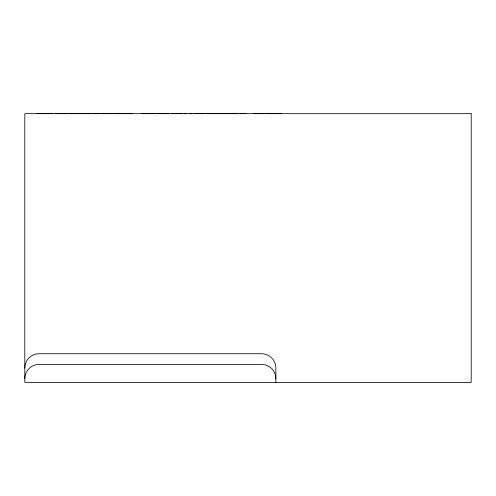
<?xml version="1.0" encoding="UTF-8"?>
<svg xmlns="http://www.w3.org/2000/svg" width="496" height="496" viewBox="0 0 496 496"><rect width="100%" height="100%" fill="white"/><g stroke="black" fill="none" stroke-linecap="round" stroke-linejoin="round"><path stroke-width="0.74" d="M36.189 113.578L52.458 113.578M55.099 113.578L66.805 113.578M68.795 113.578L79.05 113.578M79.974 113.578L91.276 113.578M93.887 113.578L99.907 113.578M101.55 113.578L112.443 113.578M114.024 113.578L125.556 113.578M126.771 113.578L132.525 113.578M141.732 113.578L155.831 113.578M157.573 113.578L168.869 113.578M171.263 113.578L182.156 113.578M184.642 113.578L186.725 113.578M189.844 113.578L191.958 113.578M194.258 113.578L204.848 113.578M206.355 113.578L218.054 113.578M218.829 113.578L224.583 113.578M225.823 113.578L237.355 113.578M239.884 113.578L245.904 113.578M253.493 113.578L264.932 113.578M266.395 113.578L281.3 113.578M275.869 382.422L275.869 368.075A14.347 14.347 0 0 0 261.522 353.729L39.147 353.729A14.347 14.347 0 0 0 24.8 368.075M275.869 378.832A14.105 14.105 0 0 0 261.522 364.486L39.147 364.486A14.105 14.105 0 0 0 24.8 378.832M471.2 113.671L24.8 113.671L24.8 382.422L471.2 382.422L471.2 113.671"/></g></svg>
